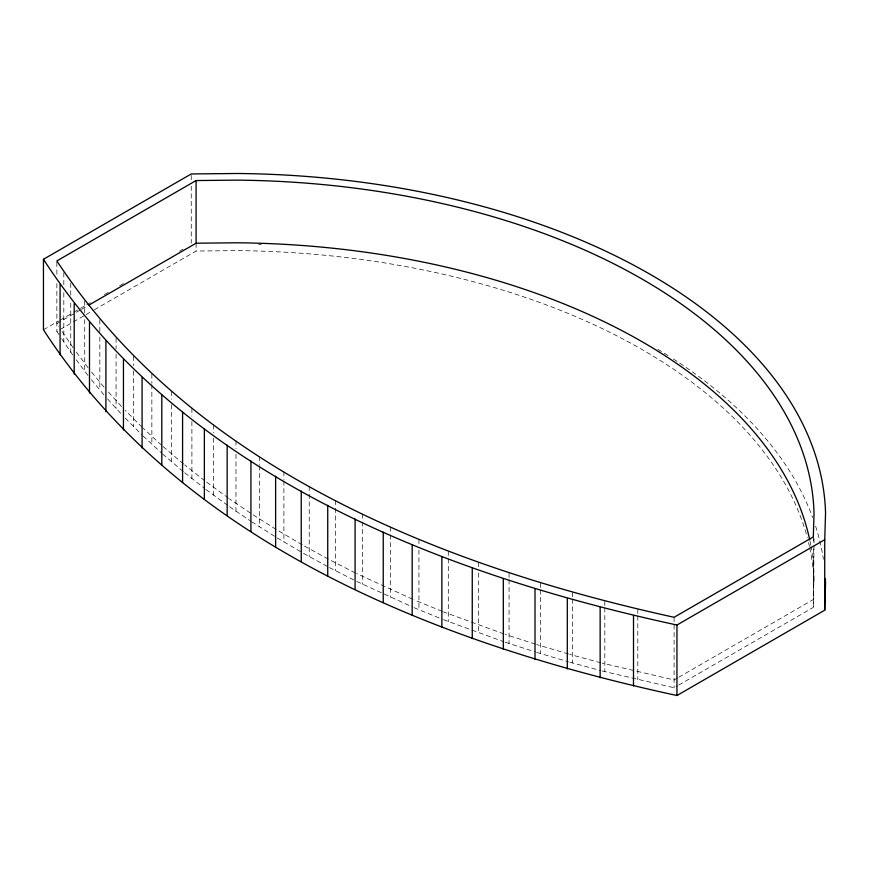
<?xml version="1.0" encoding="UTF-8"?>
<svg xmlns="http://www.w3.org/2000/svg" width="869" height="869" viewBox="0 0 869 869"><rect width="100%" height="100%" fill="white"/><g stroke="black" fill="none" stroke-linecap="round" stroke-linejoin="round"><path stroke-width="0.65" stroke-dasharray="4.34 3.26" d="M678.765 685.065L813.308 607.388L814.036 545.221M43.45 329.764L58.701 320.965M59.874 320.292L72.779 312.84M73.952 312.156L85.673 305.388M86.846 304.715L90.365 302.684M104.443 294.558L109.136 291.843M119.694 285.749L124.386 283.044M179.514 251.217L183.033 249.186M80.263 310.081L56.865 323.583L58.951 326.733M81.436 309.397L87.291 306.029M58.951 334.565L56.865 331.415L84.945 315.208M86.118 314.535L93.135 310.483M94.308 309.798L196.09 251.043L237.085 250.62A586.325 338.508 0 0 1 807.225 537.357M677.603 677.907L674.094 679.938L602.217 663.156M678.765 677.233L813.308 599.556L814.036 575.886A586.325 338.508 0 0 0 811.038 546.634M602.217 670.987L674.094 687.77L677.603 685.739M600.924 662.808L569.782 654.379M569.782 662.211L600.924 670.64M568.511 653.999L536.651 644.548M536.651 652.38L568.511 661.83M535.391 644.146L505.226 634.403M505.226 642.234L535.391 651.978M503.944 633.957L443.407 611.863M443.407 619.695L503.944 641.789M442.18 611.363L413.97 599.816M413.97 607.648L442.18 619.195M412.721 599.273L356.605 573.573M356.605 581.404L412.721 607.105M355.421 572.986L329.481 559.755M329.481 567.587L355.421 580.818M328.297 559.115L303.477 545.536M303.477 553.368L328.297 566.946M302.325 544.863L277.244 530.101M277.244 537.933L302.325 552.695M276.136 529.417L251.641 513.905M251.641 521.737L276.136 537.248M250.522 513.155L229.535 498.904M229.535 506.736L250.522 520.987M228.471 498.133L205.899 481.632M205.899 489.464L228.471 505.964M204.823 480.807L184.706 464.958M184.706 472.79L204.823 488.639M183.674 464.111L162.579 446.145M162.579 453.976L183.674 471.943M161.612 445.276L143.124 428.2M143.124 436.032L161.612 453.107M142.158 427.266L125.212 410.287M125.212 418.119L142.158 435.097M121.562 406.486L107.528 391.061M107.528 398.893L121.562 414.317M104.117 387.183L91.441 371.91M91.441 379.742L104.117 395.015M88.084 367.75L76.19 351.945M76.19 359.777L88.084 375.582M73.083 347.709L61.732 330.915M61.732 338.747L73.083 355.54M814.036 538.563L814.036 543.896M813.308 536.901L813.308 543.57M813.308 548.893L813.308 607.388M674.094 617.283L674.094 687.77M637.803 609.256L637.803 614.589M637.803 615.925L637.803 679.754M604.813 601.196L604.813 606.529M604.813 607.865L604.813 671.683M572.334 592.473L572.334 597.807M572.334 599.132L572.334 662.96M540.409 583.099L540.409 588.432M540.409 589.758L540.409 653.586M509.06 573.084L509.06 578.406M509.06 579.742L509.06 643.571M478.352 562.439L478.352 567.772M478.352 573.106L478.352 632.925M448.295 551.185L448.295 621.672M418.945 539.323L418.945 544.657M418.945 549.99L418.945 609.81M390.322 526.886L390.322 533.544M390.322 534.88L390.322 597.372M362.482 513.872L362.482 520.542M362.482 521.867L362.482 584.359M335.434 500.305L335.434 506.975M335.434 508.3L335.434 570.792M309.234 486.205L309.234 492.864M309.234 494.2L309.234 556.692M283.902 471.574L283.902 479.579M283.902 480.905L283.902 542.06M259.473 456.453L259.473 464.448M259.473 465.784L259.473 526.94M235.977 440.833L235.977 448.838M235.977 454.172L235.977 511.32M213.437 424.756L213.437 432.762M213.437 438.095L213.437 495.243M196.09 243.211L196.09 251.043M191.897 408.234L191.897 416.24M191.897 421.574L191.897 478.721M191.245 175.31L191.245 180.73M191.245 186.151L191.245 243.081M171.356 391.289L171.356 399.295M171.356 404.628L171.356 461.776M151.858 373.942L151.858 383.272M151.858 384.609L151.858 444.428M133.424 356.203L133.424 365.534M133.424 370.867L133.424 426.69M116.077 338.106L116.077 348.773M116.077 354.107L116.077 408.593M99.837 319.673L99.837 331.676M99.837 337.009L99.837 390.159M84.727 300.924L84.727 312.927M84.727 319.586L84.727 371.411M70.758 283.207L70.758 296.546M70.758 303.205L70.758 352.369M63.817 272.736L63.817 286.064M63.817 292.734L63.817 341.897M56.865 262.264L56.865 276.929M56.865 283.587L56.865 331.415M258.593 244.385A597.839 345.156 0 0 1 261.254 244.471M657.811 349.305A597.839 345.156 0 0 1 668.956 356.149M673.421 359.006A597.839 345.156 0 0 1 812.591 517.413M815.622 526.223A597.839 345.156 0 0 1 823.388 559.267M808.539 542.56A586.325 338.508 0 0 1 809.452 546.525M809.745 547.839A586.325 338.508 0 0 1 814.036 583.718M810.017 541.333A586.325 338.508 0 0 1 810.788 545.308"/><path stroke-width="1.3" d="M824.735 610.19L824.735 539.703L825.55 513.123A597.839 345.156 0 0 0 237.27 173.485L191.245 173.952L43.45 259.277L43.45 329.764C182.066 543.614 437.737 643.788 676.951 695.515L824.735 610.19L825.55 583.61A597.839 345.156 0 0 0 825.344 578.482M196.09 180.546L56.865 260.928C193.233 467.913 441.213 566.121 674.094 617.283L813.308 536.901L814.036 513.231A586.325 338.508 0 0 0 237.085 180.133L196.09 180.546L196.09 243.211L88.453 305.345M43.45 259.277C182.066 473.127 437.737 573.301 676.951 625.028L824.735 539.703M196.09 243.211L237.085 242.788A586.325 338.508 0 0 1 809.745 540.007M676.951 625.028L676.951 695.515M633.501 615.426L633.501 685.913M600.142 607.268L600.142 677.755M567.305 598.448L567.305 668.934M535.011 588.965L535.011 659.452M503.314 578.841L503.314 649.328M472.258 568.076L472.258 638.563M441.865 556.692L441.865 627.179M412.178 544.7L412.178 615.187M383.24 532.121L383.24 602.608M355.084 518.967L355.084 589.454M327.732 505.247L327.732 575.734M301.239 490.985L301.239 561.472M275.625 476.19L275.625 546.677M250.924 460.896L250.924 531.383M227.157 445.113L227.157 515.599M204.367 428.851L204.367 499.338M182.577 412.145L182.577 482.632M161.808 395.004L161.808 465.491M142.092 377.461L142.092 447.948M123.452 359.527L123.452 430.014M105.909 341.224L105.909 411.71M89.485 322.584L89.485 393.07M74.202 303.618L74.202 374.104M60.08 284.359L60.08 354.845"/></g></svg>
